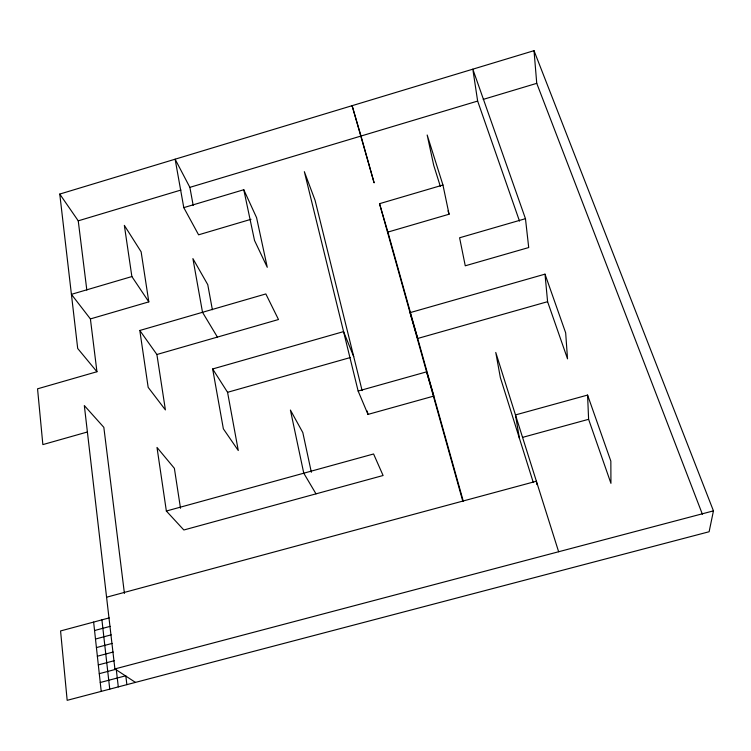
<?xml version="1.0" encoding="UTF-8"?>
<svg xmlns="http://www.w3.org/2000/svg" width="751" height="751" viewBox="0 0 751 751"><rect width="100%" height="100%" fill="white"/><g stroke="black" fill="none" stroke-linecap="round" stroke-linejoin="round"><path stroke-width="1.13" d="M87.2 432.041L42.854 444.601L37.55 388.821L96.945 371.736L77.7 348.483L59.77 194.077L534.017 50.674L713.45 510.868L709.122 531.746L67.168 700.326L60.568 630.943L109.186 617.904M59.77 194.077L78.245 220.832L180.935 190.041M251.003 219.301L198.593 234.819L183.788 207.633L175.124 159.203L189.872 187.356L477.645 101.066L472.82 69.176L525.465 218.682L528.713 247.548L465.263 265.798L459.593 237.776L525.465 218.682M483.222 99.395L536.749 83.342L534.017 50.674M183.788 207.633L243.784 189.731L256.579 217.649L267.262 267.3L254.523 240.47L243.784 189.731M90.402 318.922L148.811 301.874L131.876 276.556L71.42 294.345L90.402 318.922L96.945 371.736M462.766 501.105L379.537 203.681L442.949 185.018L427.169 135.002L433.693 165.229L440.339 186.389M463.254 501.105L387.901 232.078L449.07 214.223L442.949 185.018M139.808 330.478L265.835 293.941L278.49 319.522L156.893 354.5L139.808 330.478L148.172 387.356L165.398 409.905L156.893 354.5M212.655 368.966L227.562 392.304L238.274 450.525L223.366 428.84L212.655 368.966L343.573 331.613L353.702 356.584M545.001 274.153L410.027 312.651L417.697 338.466L547.592 301.686L545.001 274.153L565.672 332.853L567.531 358.856L547.592 301.686M227.562 392.304L350.323 357.542M358.143 391.046L426.596 371.848L433.834 396.077L367.999 414.402L358.143 391.046L304.343 171.66L315.082 200.339L362.113 390.595M166.356 511.027L373.585 453.98L383.094 475.505L183.845 529.99L166.356 511.027L157.006 447.446L174.373 468.314L180.512 508.286M587.582 395.073L588.606 419.311L610.938 483.353L610.845 461.142L587.582 395.073L515.477 414.928L519.392 438.237M522.743 437.326L588.606 419.311M106.586 597.214L536.392 481.231L536.89 484.592M94.551 630.521L110.172 626.353M95.49 639.035L111.157 634.848M96.419 647.597L112.152 643.41M97.367 656.233L113.157 652.037M98.315 664.926L114.161 660.73M124.422 593.421L103.835 427.338L84.328 405.568L114.903 668.925L713.45 510.868M99.273 673.675L116.245 669.197L118.301 686.893M100.24 682.499L125.802 675.769L126.872 684.649M114.903 668.925L135.443 682.396M217.405 337.086L202.517 312.303L192.904 258.597L207.764 284.667L212.373 309.741M316.002 493.848L303.77 473.205L290.402 410.046L302.813 432.557L311.355 472.285M536.749 83.342L702.392 514.247M477.645 101.066L519.504 221.113M558.641 551.75L495.763 352.454L500.344 377.556L533.304 482.555M448.028 210.881L449.07 214.223M379.537 203.681L387.901 232.078M367.155 411.004L367.999 414.402M189.872 187.356L193.195 205.436M148.811 301.874L141.132 251.82L124.347 225.375L131.876 276.556M78.245 220.832L86.825 290.074M101.92 619.857L109.749 689.136M93.631 622.081L101.216 691.38M361.006 136.044L352.106 105.684L374.12 182.859L361.006 136.044"/></g></svg>
